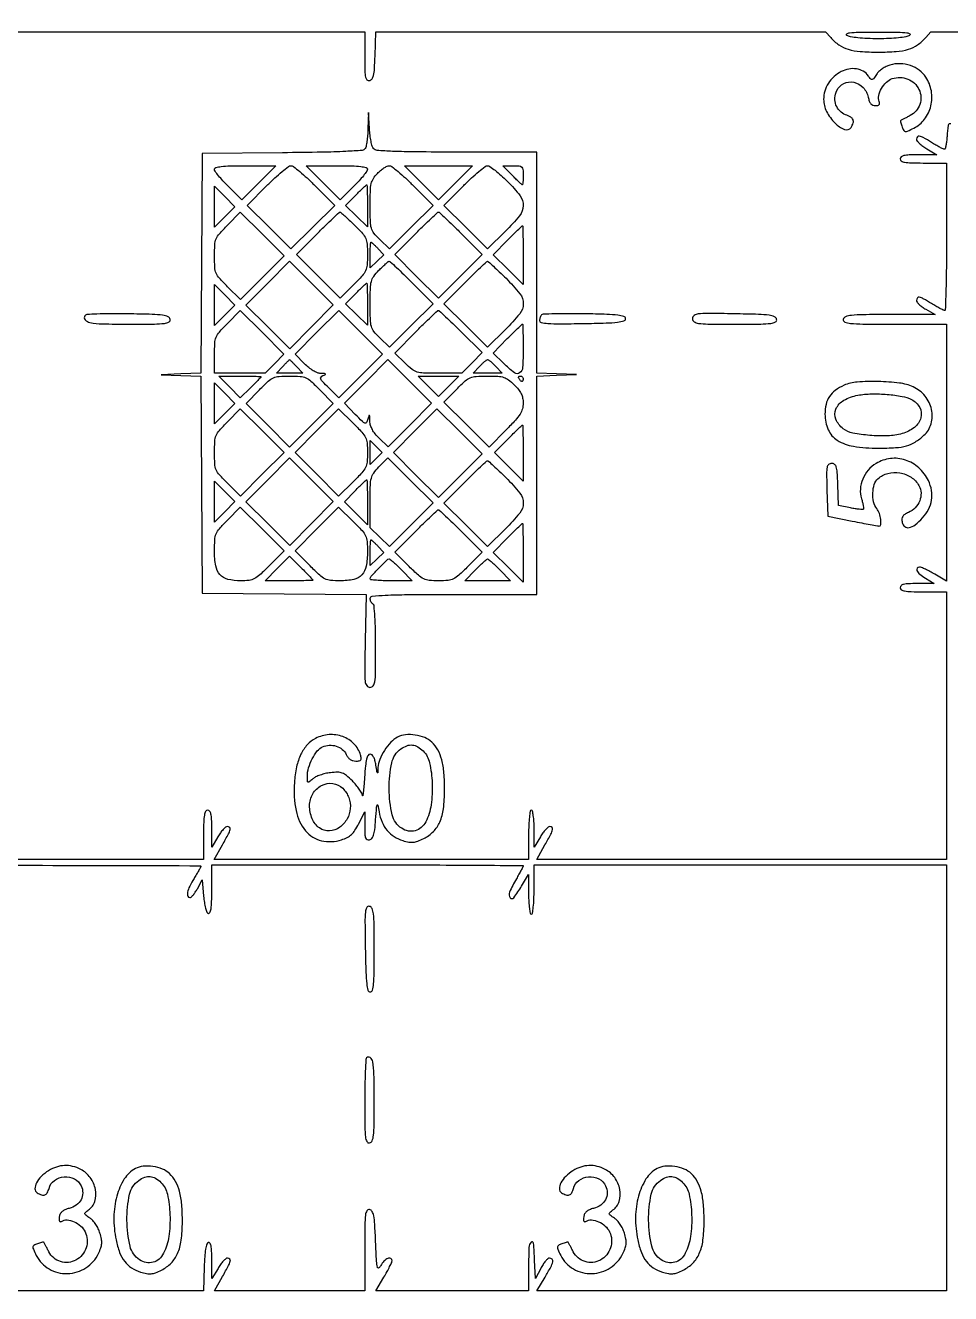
# Model space of a CAD drawing. Extents: x 0 to 836, y 5 to 589.
# Drawn here: x 383.73 to 412.38, y 469.11 to 508.4 of the extents above; entities that cross this region are included whole.
import ezdxf

# ---------------------------------------------------------------- set-up
doc = ezdxf.new("R2010")
doc.units = 0
doc.header["$MEASUREMENT"] = 0

msp = doc.modelspace()

# ---------------------------------------------------------------- linework, layer by layer
for points in [[(201.712326, 537.783562, -0.000001), (217.055896, 537.76491, -0.426088)], [(546.939, 229.3929, -0.000106), (546.943559, 250.949215, -0.000176), (546.957638, 269.095817, -0.000001), (546.976289, 285.583213, -0.415883)], [(836.0595, 588.6891), (420.497259, 588.710259, 0.000013), (261.145696, 588.714318, 0.000021), (126.989856, 588.708632), (4.934769, 588.698274, 0.19889), (4.878609, 588.675009, 0.198853), (4.855343, 588.618859), (4.83877, 516.273901, 0.000036), (4.826254, 436.744061, 0.000021), (4.8222, 342.282364), (4.8222, 95.946129), (4.469225, 95.920114, 0.031904), (4.160456, 95.877435, 0.315999), (4.075312, 95.787407, 0.415411), (4.137995, 95.703578, 0.035338), (4.43445, 95.6826), (4.8222, 95.6826), (4.8222, 50.2101), (4.8222, 4.7376), (420.462, 4.7376), (836.1018, 4.7376)], [(604.852986, 529.408162, -0.000002), (620.423836, 529.389509, -0.550615)], [(238.738155, 529.614638, -0.000002), (224.300981, 529.63329, -0.415836)], [(308.18842, 529.408162, -0.000002), (322.638019, 529.38951, -0.415836)], [(531.796111, 538.074638, -0.000002), (517.6951, 538.093291, -0.426056)], [(413.368417, 538.074638, -0.000002), (399.676779, 538.093291, -0.415815)], [(77.850638, 481.579418, -0.000002), (77.869294, 494.031443, -0.550517)], [(336.166934, 548.220763, -0.000002), (326.827688, 548.233536, -0.413812)], [(77.644162, 421.684687, -0.000002), (77.625507, 409.236574, -0.415775)], [(689.941022, 529.408162, -0.000003), (701.809045, 529.389505, -0.550493)], [(333.609652, 529.614638, -0.000003), (323.198363, 529.633296, -0.415688)], [(383.716206, 529.408162, -0.000003), (394.123716, 529.389504, -0.425916)], [(835.429914, 203.53197, -0.00002), (835.42504, 321.569549)], [(381.27946, 547.935135, -0.000004), (390.656104, 547.916048, -0.413615)], [(604.231838, 387.151416, -0.000003), (604.250494, 398.693431, -0.41574)], [(378.180308, 482.38604, -0.000386), (383.928812, 482.376281, -0.000006), (389.141921, 482.363343, -0.413483), (389.16, 482.345219, -0.123338), (389.15272, 482.316157, -0.004527), (389.097872, 482.21574, -0.008014), (389.029536, 482.097763, -0.005516), (388.9485, 481.9662, 0.025038), (388.814479, 481.728298, 0.062172), (388.748163, 481.540096, 0.131175), (388.753622, 481.422165, 0.326866), (388.819427, 481.374, 0.190299), (388.86029, 481.390136, 0.029092), (388.92177, 481.454767, 0.029066), (388.988525, 481.543655, 0.021498), (389.052077, 481.64895), (389.2023, 481.9239), (389.2446, 481.422886, 0.017263), (389.268785, 481.22018, 0.029087), (389.304716, 481.052782, 0.030909), (389.347238, 480.929197, 0.218326), (389.39265, 480.887086, 0.394038), (389.443468, 480.910572, 0.06108), (389.475297, 481.027782, 0.029434), (389.493612, 481.244521, 0.006363), (389.4984, 481.62075), (389.4984, 482.3892), (394.3206, 482.3892, -0.000654), (396.169676, 482.386781, -0.001091), (397.726279, 482.379311, -0.000048), (399.129051, 482.369383, -0.412114), (399.1428, 482.355535, -0.118776), (399.137168, 482.332161, -0.002401), (399.080971, 482.223605, -0.005535), (399.01298, 482.09722, -0.003675), (398.932319, 481.953685, 0.022155), (398.719956, 481.540772, 0.273227), (398.737381, 481.371722, 0.502959), (398.852088, 481.371421, 0.025371), (399.094905, 481.73355), (399.310399, 482.0931), (399.3112, 481.47975, 0.012065), (399.317364, 481.237445, 0.0222), (399.335867, 481.041088, 0.01921), (399.362111, 480.894165, 0.352506), (399.3966, 480.8664, 0.365646), (399.432197, 480.896449, 0.014491), (399.4577, 481.0779, 0.018502), (399.475556, 481.319879, 0.009164), (399.4812, 481.6278), (399.4812, 482.3892), (405.8685, 482.3892), (412.2558, 482.3892), (412.2558, 475.7904), (412.2558, 469.1916), (405.912995, 469.1916), (399.57019, 469.1916), (399.821795, 469.618323, 0.009298), (399.996734, 469.928043, 0.065443), (400.058388, 470.089457, 0.236264), (400.039405, 470.170584, 0.222811), (399.962169, 470.2068, 0.180386), (399.908843, 470.186914, 0.035725), (399.83552, 470.113608, 0.033672), (399.758053, 470.01102, 0.025766), (399.687219, 469.88955), (399.5235, 469.5723), (399.498485, 470.14335, 0.011581), (399.462977, 470.673014, 0.639683), (399.391308, 470.69857, 0.186785), (399.322697, 470.53889, 0.009128), (399.312, 469.953), (399.312, 469.1916), (396.945395, 469.1916), (394.57879, 469.1916), (394.830395, 469.618323, 0.007683), (394.926769, 469.787668, 0.01046), (395.008091, 469.943454, 0.007596), (395.070936, 470.075235, 0.107865), (395.082, 470.125923, 0.281127), (395.039988, 470.194739, 0.225718), (394.95161, 470.197443, 0.103473), (394.832689, 470.112612, 0.067864), (394.73603, 469.97415, -0.135024), (394.67282, 469.90525, -0.519209), (394.628365, 469.923928, -0.040805), (394.603224, 470.110897, -0.002153), (394.5744, 470.713471, 0.004337), (394.545889, 471.259517, 0.031814), (394.51344, 471.518921, 0.079134), (394.464179, 471.65557, 0.223123), (394.38405, 471.713724, 0.324701), (394.303323, 471.675802, 0.096681), (394.259136, 471.538305, 0.027144), (394.239696, 471.234516, 0.002407), (394.236, 470.466803), (394.236, 469.1916), (391.908777, 469.1916), (389.581553, 469.1916), (389.836077, 469.64259, 0.005105), (390.019354, 469.975229, 0.05887), (390.073991, 470.113714, 0.273209), (390.055884, 470.177833, 0.194915), (389.98485, 470.205972, 0.175744), (389.932537, 470.186533, 0.030637), (389.855349, 470.112438, 0.030019), (389.771689, 470.009943, 0.022931), (389.692495, 469.888722), (389.50589, 469.5723), (389.502145, 470.1504, 0.009126), (389.495309, 470.426762, 0.039013), (389.47542, 470.590375, 0.08811), (389.441955, 470.675462, 0.348167), (389.39265, 470.693473, 0.245891), (389.343369, 470.642521, 0.029679), (389.307047, 470.48539, 0.024548), (389.279386, 470.253541, 0.009086), (389.262456, 469.925023), (389.238013, 469.1916), (371.390706, 469.1916)], [(368.234612, 508.1922), (394.236, 508.1922), (394.236, 507.424597, 0.004569), (394.240097, 506.976214, 0.044872), (394.260449, 506.788432, 0.160209), (394.306501, 506.707129, 0.235891), (394.38405, 506.685299, 0.194705), (394.46159, 506.735384, 0.098226), (394.509503, 506.843583, 0.040748), (394.537993, 507.046344, 0.006273), (394.556544, 507.452902), (394.580987, 508.1922), (401.544082, 508.1922), (408.507176, 508.1922), (408.668138, 508.014339, 0.060194), (408.924, 507.792189, 0.074917), (409.207952, 507.656704, 0.055401), (409.582976, 507.586542, 0.018567), (410.1408, 507.56582, 0.018567), (410.698624, 507.586542, 0.055401), (411.073648, 507.656704, 0.074917), (411.3576, 507.792189, 0.060194), (411.613462, 508.014339), (411.774424, 508.1922), (462.859712, 508.1922)], [(412.384522, 505.344797, 0.479493), (412.309159, 505.300878, 0.021217), (412.272315, 504.95625, -0.013731), (412.258191, 504.802385, -0.022462), (412.236827, 504.673219, -0.01844), (412.212068, 504.574488, -0.346182), (412.187715, 504.55704, -0.104965), (412.15041, 504.566726, -0.006308), (412.046772, 504.62013, -0.00923), (411.924411, 504.688074, -0.006674), (411.7905, 504.768107, 0.009059), (411.536808, 504.91809, 0.07668), (411.413224, 504.964995, 0.284194), (411.35172, 504.942954, 0.169831), (411.3252, 504.867129, 0.174943), (411.34471, 504.813075, 0.032609), (411.418392, 504.735233, 0.031428), (411.520978, 504.651457, 0.024173), (411.64245, 504.572972), (411.9597, 504.389087), (411.38865, 504.387143, 0.008975), (411.095748, 504.380888, 0.045684), (410.934249, 504.359675, 0.104993), (410.848744, 504.320344, 0.2369), (410.8176, 504.2583, 0.266366), (410.854079, 504.194683, 0.088943), (410.9586, 504.156282, 0.037256), (411.157614, 504.136275, 0.00643), (411.5367, 504.1314), (412.2558, 504.1314), (412.2558, 501.8472, -0.002603), (412.251241, 500.971508, -0.004348), (412.237162, 500.234759, -0.000761), (412.218241, 499.58972, -0.417363), (412.19235, 499.56564, -0.10382), (412.152612, 499.575723, -0.007062), (412.048133, 499.62873, -0.009869), (411.924745, 499.696679, -0.007234), (411.7905, 499.776707, 0.009059), (411.536808, 499.92669, 0.07668), (411.413224, 499.973595, 0.284194), (411.35172, 499.951554, 0.169831), (411.3252, 499.875729, 0.167795), (411.343544, 499.822605, 0.036127), (411.409945, 499.749475, 0.033929), (411.503246, 499.671915, 0.026759), (411.613693, 499.600779), (411.902186, 499.4361), (410.494191, 499.4361, 0.002396), (409.66054, 499.432105, 0.023278), (409.307972, 499.412293, 0.063004), (409.127243, 499.370259, 0.261821), (409.057395, 499.28805, 0.361174), (409.102736, 499.205261, 0.070971), (409.280562, 499.162713, 0.021469), (409.661393, 499.143573, 0.001821), (410.642197, 499.14), (412.2558, 499.14), (412.2558, 495.160234), (412.2558, 491.180468), (411.888817, 491.395534, 0.010753), (411.741098, 491.477888, 0.013531), (411.600755, 491.547424, 0.011674), (411.481254, 491.599308, 0.096868), (411.423517, 491.6106, 0.218616), (411.347331, 491.575617, 0.30655), (411.33901, 491.50356, 0.101596), (411.429432, 491.3923, 0.034596), (411.60015, 491.271273), (411.8751, 491.103632), (411.34635, 491.103316, 0.009996), (411.077401, 491.097778, 0.048921), (410.926928, 491.076827, 0.110787), (410.847039, 491.037566, 0.227124), (410.8176, 490.9761, 0.266366), (410.854079, 490.912483, 0.088943), (410.9586, 490.874082, 0.037256), (411.157614, 490.854075, 0.00643), (411.5367, 490.8492), (412.2558, 490.8492), (412.2558, 486.7038), (412.2558, 482.5584), (405.910077, 482.5584), (399.564353, 482.5584), (399.818877, 483.00939, 0.005105), (400.002154, 483.342029, 0.05887), (400.056791, 483.480514, 0.273209), (400.038684, 483.544633, 0.194915), (399.96765, 483.572772, 0.175744), (399.915337, 483.553333, 0.030637), (399.838149, 483.479238, 0.030019), (399.754489, 483.376743, 0.022931), (399.675295, 483.255522), (399.48869, 482.9391), (399.484945, 483.51015, 0.013372), (399.477527, 483.732839, 0.023366), (399.457859, 483.916351, 0.020491), (399.430684, 484.054325, 0.346819), (399.3966, 484.0812, 0.365646), (399.361003, 484.051151, 0.014491), (399.3355, 483.8697, 0.018502), (399.317644, 483.627721, 0.009164), (399.312, 483.3198), (399.312, 482.5584), (394.441291, 482.5584), (389.570582, 482.5584), (389.830591, 483.012848, 0.004639), (390.019914, 483.350991, 0.060119), (390.073519, 483.484798, 0.289671), (390.054246, 483.546454, 0.17782), (389.980329, 483.5736, 0.174943), (389.926275, 483.55409, 0.032609), (389.848433, 483.480408, 0.031428), (389.764657, 483.377822, 0.024173), (389.686172, 483.25635), (389.502287, 482.9391), (389.500343, 483.51015, 0.008975), (389.494088, 483.803052, 0.045684), (389.472875, 483.964551, 0.104993), (389.433544, 484.050056, 0.2369), (389.3715, 484.0812, 0.273642), (389.307477, 484.043325, 0.084509), (389.269275, 483.93315, 0.035355), (389.2494, 483.723386, 0.005946), (389.2446, 483.3198), (389.2446, 482.5584), (371.394, 482.5584)]]:
    msp.add_lwpolyline(points, format="xyb")
for points in [[(411.1137, 508.083877, -0.094341), (410.999486, 508.040957, -0.016423), (410.770357, 508.009018, -0.016145), (410.479844, 507.987665, -0.01027), (410.1408, 507.9807, -0.01027), (409.801756, 507.987665, -0.016145), (409.511243, 508.009018, -0.016423), (409.282114, 508.040957, -0.094341), (409.1679, 508.083877, -0.524945), (409.165174, 508.13216, -0.139578), (409.25196, 508.167127, -0.023514), (409.531065, 508.183512, -0.002905), (410.1408, 508.187055, -0.002905), (410.750535, 508.183512, -0.023514), (411.02964, 508.167127, -0.139578), (411.116426, 508.13216, -0.524945)], [(410.50079, 507.166189, 0.048999), (410.385522, 507.120669, 0.03454), (410.266163, 507.04862, 0.035001), (410.160578, 506.96287, 0.05974), (410.08754, 506.876047, -0.011552), (409.996582, 506.743986, -0.189773), (409.952261, 506.715611, -0.271529), (409.90926, 506.730624, -0.023408), (409.835274, 506.826385, 0.211093), (409.469013, 507.047781, 0.153403), (408.994169, 506.96294, 0.129568), (408.59554, 506.599731, 0.144874), (408.449116, 506.102551, 0.118743), (408.539488, 505.729569, 0.075627), (408.802031, 505.365721, 0.104789), (409.096889, 505.17002, 0.360451), (409.299563, 505.23601, 0.058537), (409.364889, 505.372226, 0.187349), (409.360914, 505.471102, 0.160649), (409.289391, 505.55116, 0.040558), (409.129418, 505.626863, -0.107945), (408.94758, 505.744956, -0.108648), (408.83206, 505.927864, -0.103734), (408.800782, 506.149604, -0.090479), (408.858186, 506.377205, -0.175419), (409.07252, 506.596117, -0.166765), (409.38248, 506.632917, -0.150308), (409.67369, 506.46976, -0.142024), (409.830864, 506.16753, 0.036534), (409.864234, 506.047158, 0.090483), (409.909854, 505.968204, 0.120338), (409.971268, 505.923722, 0.097136), (410.05143, 505.908, 0.049538), (410.124826, 505.91529, 0.157244), (410.167354, 505.939074, 0.197701), (410.182369, 505.979138, 0.083848), (410.170811, 506.036419, -0.147101), (410.157072, 506.220988, -0.075242), (410.241391, 506.439674, -0.072203), (410.392437, 506.633347, -0.107624), (410.574955, 506.745212, -0.182238), (411.054962, 506.733165, -0.185988), (411.402515, 506.407182, -0.197143), (411.430247, 505.948198, -0.195315), (411.127805, 505.59967, 0.002093), (411.02349, 505.546092, 0.003032), (410.93185, 505.49783, 0.001553), (410.854559, 505.456215, 0.050235), (410.836933, 505.444223, 0.2614), (410.830938, 505.428378, 0.016535), (410.840321, 505.377613, 0.020895), (410.856803, 505.315057, 0.013728), (410.88072, 505.244509, 0.039093), (410.929535, 505.138759, 0.24682), (410.977685, 505.107472, 0.130591), (411.050755, 505.119823, 0.008927), (411.242088, 505.211077, 0.116211), (411.576277, 505.489299, 0.103036), (411.769317, 505.899554, 0.100295), (411.785305, 506.362376, 0.104035), (411.618789, 506.788259, 0.088767), (411.413198, 507.005825, 0.077816), (411.135668, 507.150768, 0.07552), (410.819191, 507.206798, 0.075811)], [(394.335301, 505.1889, -0.011352), (394.323824, 504.98689, -0.014088), (394.303601, 504.799727, -0.012414), (394.278522, 504.644943, -0.095394), (394.251668, 504.576855, -0.237241), (394.15912, 504.521499, -0.005901), (393.653097, 504.490403, -0.008153), (392.913744, 504.465799, -0.001987), (391.693814, 504.449955), (389.2023, 504.4275), (389.180193, 501.026037), (389.158087, 497.624574), (388.545693, 497.595397), (387.9333, 497.56622), (388.545679, 497.54941), (389.158059, 497.5326), (389.180179, 494.16975), (389.2023, 490.8069), (391.7403, 490.784624), (394.2783, 490.762348), (394.250019, 489.325274, 0.001731), (394.234836, 488.388945, 0.028861), (394.248809, 488.078328, 0.123839), (394.298862, 487.940816, 0.248772), (394.398069, 487.8882, 0.229931), (394.497213, 487.936337, 0.132817), (394.5503, 488.060961, 0.032528), (394.570935, 488.34093, 0.002135), (394.5744, 489.152207, 0.005486), (394.568743, 489.667778, 0.01056), (394.55096, 490.080478, 0.005694), (394.526034, 490.409677, 0.236851), (394.4898, 490.4685, -0.08825), (394.457412, 490.497462, -0.053305), (394.430051, 490.541237, -0.051278), (394.411475, 490.592183, -0.061875), (394.4052, 490.642693, -0.38554), (394.468688, 490.712791, -0.012918), (394.874013, 490.742451, -0.010382), (395.557892, 490.760542, -0.001421), (396.9855, 490.7646), (399.5658, 490.7646), (399.5658, 494.144894), (399.5658, 497.525187), (400.17915, 497.554384), (400.7925, 497.58358), (400.17915, 497.60039), (399.5658, 497.6172), (399.5658, 501.0435), (399.5658, 504.4698), (397.080459, 504.4698, -0.00189), (395.826462, 504.474539, -0.008653), (395.098548, 504.492642, -0.007782), (394.617583, 504.520442, -0.203953), (394.504924, 504.578476, -0.10766), (394.468028, 504.649655, -0.017139), (394.432099, 504.803477, -0.018307), (394.402168, 504.990636, -0.015122), (394.383662, 505.191826), (394.352593, 505.6965)], [(390.95808, 503.520072), (390.431352, 502.993344), (390.007176, 503.411142, -0.012103), (389.8447, 503.579113, -0.016651), (389.707602, 503.73821, -0.013329), (389.603278, 503.875068, -0.157445), (389.583, 503.93787, -0.339352), (389.624482, 503.991951, -0.037044), (389.788778, 504.023227, -0.023266), (390.064363, 504.041867, -0.005253), (390.533904, 504.0468), (391.484808, 504.0468)], [(392.694165, 503.431463), (393.305395, 502.816126), (392.628598, 502.143298), (391.9518, 501.470469), (391.275002, 502.143298), (390.598205, 502.816126), (391.209435, 503.431463, -0.009979), (391.453134, 503.667198, -0.014181), (391.679637, 503.866045, -0.010142), (391.873806, 504.020453, -0.164341), (391.9518, 504.0468, -0.164341), (392.029794, 504.020453, -0.010142), (392.223963, 503.866045, -0.014181), (392.450466, 503.667198, -0.009979)], [(394.3206, 503.93787, -0.157445), (394.300322, 503.875068, -0.013329), (394.195998, 503.73821, -0.016651), (394.0589, 503.579113, -0.012103), (393.896424, 503.411142), (393.472248, 502.993344), (392.94552, 503.520072), (392.418792, 504.0468), (393.369696, 504.0468, -0.005253), (393.839237, 504.041867, -0.023266), (394.114822, 504.023227, -0.037044), (394.279118, 503.991951, -0.339352)], [(395.739765, 503.431463), (396.350995, 502.816126), (395.675506, 502.144599), (395.000017, 501.473072), (394.702609, 501.761332, -0.028663), (394.521325, 501.958398, -0.10293), (394.44262, 502.109113, -0.062811), (394.411459, 502.314375, -0.006302), (394.4052, 502.810916, -0.006781), (394.411473, 503.273469, -0.049217), (394.439257, 503.493732, -0.088143), (394.504176, 503.647425, -0.047157), (394.632528, 503.809521, -0.026905), (394.729425, 503.900337, -0.029656), (394.83254, 503.977099, -0.030971), (394.92747, 504.03129, -0.114696), (394.994195, 504.0468, -0.163425), (395.073808, 504.020065, -0.010505), (395.268621, 503.866045, -0.014469), (395.495835, 503.667193, -0.010221)], [(398.653897, 503.562998, -0.032793), (399.050627, 503.115271, -0.176572), (399.148287, 502.810373, -0.16232), (399.030662, 502.499195, -0.026665), (398.592669, 502.016171), (398.042537, 501.470929), (397.365971, 502.143528), (396.689405, 502.816126), (397.300635, 503.431463, -0.009635), (397.544005, 503.667204, -0.013767), (397.769495, 503.866045, -0.009625), (397.96276, 504.021023, -0.165652), (398.038429, 504.0468, -0.154557), (398.111604, 504.023627, -0.013205), (398.271431, 503.904683, -0.016479), (398.457405, 503.748311, -0.012014)], [(399.1428, 503.7507, -0.008142), (399.140951, 503.637168, -0.013507), (399.135249, 503.541579, -0.007113), (399.127377, 503.463762, -0.380905), (399.117096, 503.4546, -0.189406), (399.100344, 503.461182, -0.002347), (399.014638, 503.541579, -0.006534), (398.916259, 503.637206, -0.004184), (398.8044, 503.7507), (398.517409, 504.0468), (398.830104, 504.0468, -0.019141), (399.023117, 504.039408, -0.172066), (399.099315, 504.005622, -0.182984), (399.134733, 503.93243, -0.022185)], [(394.3206, 502.802931), (394.3206, 502.151261), (393.981993, 502.481902), (393.643386, 502.812543), (393.956863, 503.133571, -0.003747), (394.078836, 503.256625, -0.00589), (394.185637, 503.360298, -0.001922), (394.278949, 503.448087, -0.190005), (394.295469, 503.4546, -0.40128), (394.305683, 503.444829, -0.001454), (394.313218, 503.263172, -0.006022), (394.318794, 503.05281, -0.003614)], [(391.064626, 500.579332), (390.391581, 499.902317), (389.98729, 500.300528, -0.013387), (389.734973, 500.562724, -0.084315), (389.635, 500.718285, -0.086492), (389.593198, 500.896487, -0.014465), (389.583, 501.248914, -0.014722), (389.593332, 501.599745, -0.084513), (389.635133, 501.780299, -0.082122), (389.734733, 501.939159, -0.013485), (389.98293, 502.205123), (390.38286, 502.611159), (391.060265, 501.933753), (391.73767, 501.256348)], [(393.915844, 502.20993, -0.013322), (394.164938, 501.951152, -0.080737), (394.266388, 501.795819, -0.08752), (394.309526, 501.621689, -0.017064), (394.3206, 501.2973, -0.017454), (394.309205, 500.970974, -0.089517), (394.264849, 500.79607, -0.079525), (394.160154, 500.63822, -0.012155), (393.896996, 500.366105), (393.473392, 499.948871), (392.797139, 500.621157), (392.120887, 501.293443), (392.774609, 501.951021, -0.00296), (393.02819, 502.203096, -0.004708), (393.248455, 502.415436, -0.001248), (393.442054, 502.597671, -0.190421), (393.469709, 502.6086, -0.181241), (393.49658, 502.598529, -0.003024), (393.61783, 502.491491, -0.007363), (393.757722, 502.362727, -0.004775)], [(397.220191, 501.951021), (397.873913, 501.293443), (397.197057, 500.620556), (396.5202, 499.947669), (395.843343, 500.620556), (395.166487, 501.293443), (395.820209, 501.951021, -0.00331), (396.074135, 502.203087, -0.005234), (396.295491, 502.415436, -0.001538), (396.489465, 502.596537, -0.189215), (396.5202, 502.6086, -0.189215), (396.550935, 502.596537, -0.001538), (396.744909, 502.415436, -0.005234), (396.966265, 502.203087, -0.00331)], [(399.1428, 501.27904), (399.1428, 500.37248), (398.677385, 500.832113), (398.21197, 501.291747), (398.653345, 501.738673, -0.002548), (398.824281, 501.910004, -0.00408), (398.972128, 502.054315, -0.000937), (399.102595, 502.179131, -0.192679), (399.11876, 502.1856, -0.405665), (399.128574, 502.176069, -0.000691), (399.135738, 501.919298, -0.004143), (399.141072, 501.626659, -0.002485)], [(394.644727, 501.481693), (394.829149, 501.285385), (394.617174, 501.086246), (394.4052, 500.887106), (394.4052, 501.282553, -0.006533), (394.407181, 501.434181, -0.010859), (394.413294, 501.561837, -0.004655), (394.421673, 501.667856, -0.388615), (394.432753, 501.678, -0.183087), (394.44983, 501.67153, -0.005679), (394.506386, 501.620335, -0.010435), (394.572059, 501.556919, -0.006957)], [(395.697391, 500.428221), (396.351113, 499.770643), (395.675565, 499.099057), (395.000017, 498.427472), (394.702609, 498.715732, -0.028674), (394.521309, 498.912824, -0.102958), (394.442607, 499.063568, -0.062784), (394.411454, 499.268911, -0.006291), (394.4052, 499.765918, -0.006565), (394.411556, 500.249954, -0.057035), (394.4416, 500.462832, -0.095675), (394.515478, 500.617776, -0.033535), (394.675596, 500.806822, -0.008411), (394.782744, 500.913714, -0.012293), (394.880909, 501.00385, -0.007783), (394.965143, 501.07518, -0.173478), (394.99483, 501.0858, -0.188574), (395.027169, 501.073154, -0.0017), (395.221354, 500.892636, -0.005507), (395.443283, 500.680283, -0.003493)], [(398.611774, 500.559494, -0.028755), (399.041223, 500.081899, -0.173433), (399.148045, 499.771479, -0.169041), (399.035136, 499.459201, -0.027008), (398.592669, 498.970571), (398.042537, 498.425329), (397.365912, 499.097986), (396.689287, 499.770643), (397.343009, 500.428221, -0.003005), (397.596634, 500.680295, -0.004776), (397.81704, 500.892636, -0.001284), (398.010685, 501.074724, -0.190267), (398.038739, 501.0858, -0.18593), (398.066518, 501.0751, -0.001899), (398.224397, 500.931198, -0.005806), (398.405194, 500.761231, -0.003698)], [(394.3206, 499.757331), (394.3206, 499.105661), (393.981993, 499.436302), (393.643386, 499.766943), (393.956863, 500.087971, -0.003747), (394.078836, 500.211025, -0.00589), (394.185637, 500.314698, -0.001922), (394.278949, 500.402487, -0.190005), (394.295469, 500.409, -0.40128), (394.305683, 500.399229, -0.001454), (394.313218, 500.217572, -0.006022), (394.318794, 500.00721, -0.003614)], [(385.565841, 499.395969, 0.335536), (385.5776, 499.271086, 0.162372), (385.726073, 499.188521, 0.041067), (386.10872, 499.14878, 0.00535), (386.929296, 499.14, 0.002325), (387.720526, 499.143679, 0.026378), (388.032785, 499.163078, 0.093365), (388.17458, 499.207092, 0.329527), (388.213386, 499.28805, 0.252044), (388.146621, 499.370031, 0.065989), (387.977142, 499.415434, 0.02513), (387.649365, 499.441618, 0.002822), (386.902217, 499.459419, 0.00498), (386.354868, 499.463917, 0.011426), (385.942777, 499.453781, 0.007288), (385.628764, 499.434281, 0.239589)], [(391.446126, 497.915287), (391.157209, 497.6172), (390.370104, 497.6172), (389.583, 497.6172), (389.583, 498.185344, -0.013622), (389.592942, 498.550193, -0.083963), (389.634153, 498.732754, -0.083748), (389.733138, 498.891815, -0.013516), (389.98293, 499.159523), (390.38286, 499.565559), (391.058952, 498.889467), (391.735044, 498.213375)], [(394.110549, 497.534058), (393.437828, 496.857368), (393.115649, 497.171967, -0.008468), (392.935944, 497.353491, -0.083298), (392.875634, 497.442175, -0.279176), (392.882192, 497.499711, -0.134916), (392.943685, 497.545937, 0.016884), (393.017006, 497.577819, 0.519422), (393.019849, 497.594507, 0.183816), (392.992714, 497.606554, 0.006688), (392.877846, 497.611254, -0.087812), (392.770189, 497.633379, -0.040941), (392.64207, 497.696807, -0.036255), (392.506063, 497.79268, -0.028639), (392.373532, 497.914609), (392.085272, 498.212017), (392.757471, 498.888183), (393.42967, 499.564348), (394.10647, 498.887548), (394.78327, 498.210748)], [(397.215494, 498.910114), (397.872232, 498.257228), (397.559747, 497.937214), (397.247261, 497.6172), (396.527748, 497.6172, -0.007407), (396.060969, 497.624115, -0.065969), (395.858649, 497.657051, -0.096551), (395.703153, 497.739119, -0.023846), (395.486353, 497.931508), (395.164472, 498.245816), (395.819201, 498.904408, -0.00303), (396.073242, 499.156869, -0.004813), (396.294063, 499.369539, -0.001303), (396.488031, 499.551827, -0.190184), (396.516344, 499.563, -0.188689), (396.544715, 499.551898, -0.001302), (396.739215, 499.371215, -0.004796), (396.960685, 499.160387, -0.00302)], [(399.708916, 499.424116, 0.076915), (399.68647, 499.393451, 0.038267), (399.667589, 499.349023, 0.03683), (399.654713, 499.298956, 0.044554), (399.6504, 499.250652, 0.359227), (399.699873, 499.190677, 0.030669), (399.912428, 499.16289, 0.018402), (400.281, 499.151138, 0.00314), (400.98285, 499.159002, 0.003018), (401.710692, 499.176123, 0.020677), (402.068192, 499.201513, 0.04193), (402.263402, 499.240284, 0.334423), (402.3153, 499.3092, 0.330168), (402.264489, 499.37776, 0.044496), (402.07795, 499.416792, 0.021579), (401.735254, 499.442261, 0.003193), (401.041366, 499.459366, 0.00437), (400.548852, 499.464056, 0.006808), (400.124461, 499.458609, 0.002536), (399.761824, 499.447174, 0.189419)], [(404.388, 499.311403, 0.246211), (404.438442, 499.215176, 0.119511), (404.571721, 499.163902, 0.030265), (404.867572, 499.143497, 0.002087), (405.705503, 499.14, 0.002314), (406.499875, 499.143677, 0.026279), (406.813273, 499.16307, 0.092921), (406.955655, 499.207061, 0.330137), (406.994586, 499.28805, 0.252541), (406.927658, 499.370074, 0.065668), (406.757429, 499.415453, 0.025016), (406.428194, 499.441633, 0.002804), (405.677083, 499.459453, 0.002061), (404.851917, 499.471, 0.031064), (404.565332, 499.456015, 0.126764), (404.4372, 499.406828, 0.24262)], [(399.1428, 498.3786, -0.014137), (399.126327, 497.796099, -0.224064), (399.03427, 497.626541, -0.337642), (398.875039, 497.629517, -0.025896), (398.532353, 497.931118), (398.210872, 498.245035), (398.652796, 498.692518, -0.002545), (398.823942, 498.864061, -0.004075), (398.971967, 499.008552, -0.000935), (399.102594, 499.13353, -0.19269), (399.11876, 499.14, -0.403862), (399.128556, 499.130546, -0.000977), (399.135738, 498.916339, -0.004932), (399.141072, 498.670557, -0.002959)], [(392.121, 497.8287), (392.319694, 497.6172), (391.9095, 497.6172), (391.499306, 497.6172), (391.698, 497.8287, -0.003009), (391.775091, 497.909777, -0.004794), (391.842089, 497.978072, -0.001259), (391.90103, 498.036717, -0.197604), (391.9095, 498.0402, -0.197604), (391.91797, 498.036717, -0.001259), (391.976911, 497.978072, -0.004794), (392.043909, 497.909777, -0.003009)], [(395.633572, 496.011482), (394.961074, 495.335017), (394.683137, 495.604404, -0.030252), (394.560047, 495.739066, -0.045752), (394.471936, 495.871059, -0.052363), (394.417859, 496.001671, -0.063907), (394.396767, 496.132146, 0.002644), (394.390781, 496.28995, 0.186918), (394.380424, 496.3136, 0.566245), (394.367055, 496.3103, 0.005671), (394.333317, 496.195984, -0.059578), (394.29019, 496.092439, -0.371229), (394.240279, 496.074435, -0.103627), (394.162638, 496.124334, -0.00492), (393.942892, 496.345047), (393.607483, 496.688626), (394.279977, 497.365087), (394.95247, 498.041548), (395.62927, 497.364748), (396.30607, 496.687948)], [(398.2968, 497.8287), (398.495494, 497.6172), (398.043, 497.6172), (397.590506, 497.6172), (397.7892, 497.8287, -0.01285), (397.869323, 497.909711, -0.01762), (397.945715, 497.978072, -0.014444), (398.011646, 498.029862, -0.160602), (398.043, 498.0402, -0.160602), (398.074354, 498.029862, -0.014444), (398.140285, 497.978072, -0.01762), (398.216677, 497.909711, -0.01285)], [(391.0212, 497.507469, -0.190005), (391.014687, 497.490949, -0.001922), (390.926898, 497.397637, -0.00589), (390.823225, 497.290836, -0.003747), (390.700171, 497.168863), (390.379143, 496.855386), (390.048502, 497.193993), (389.717861, 497.5326), (390.369531, 497.5326, -0.003614), (390.61941, 497.530794, -0.006022), (390.829772, 497.525218, -0.001454), (391.011429, 497.517683, -0.40128)], [(392.84136, 497.108321), (393.25926, 496.684041), (392.583065, 496.007847), (391.90687, 495.331652), (391.23397, 496.008522), (390.561071, 496.685392), (390.978305, 497.108996, -0.012155), (391.25042, 497.372154, -0.079525), (391.40827, 497.476849, -0.089517), (391.583174, 497.521205, -0.017454), (391.9095, 497.5326, -0.017469), (392.235892, 497.521193, -0.089586), (392.410825, 497.476793, -0.079481), (392.568765, 497.371983, -0.012116)], [(398.863822, 497.262204, -0.027932), (398.998845, 497.115856, -0.058393), (399.082709, 496.985781, -0.06651), (399.12772, 496.851392, -0.047626), (399.1428, 496.69343, -0.067859), (399.118291, 496.513673, -0.073765), (399.046655, 496.352518, -0.044199), (398.900904, 496.162331, -0.009677), (398.616158, 495.863687), (398.089516, 495.332322), (397.389974, 496.028229), (396.690433, 496.724137), (397.088586, 497.128368, -0.013389), (397.350631, 497.380539, -0.084213), (397.506173, 497.480541, -0.08652), (397.684248, 497.522378, -0.014536), (398.035792, 497.5326, -0.013286), (398.362233, 497.523924, -0.065718), (398.542583, 497.490288, -0.084073), (398.686552, 497.414715, -0.029669)], [(399.1428, 497.448, -0.042167), (399.140064, 497.415611, -0.061769), (399.131841, 497.388251, -0.081139), (399.119759, 497.369699, -0.210953), (399.105493, 497.3634, -0.151918), (399.087665, 497.368945, -0.038439), (399.063786, 497.388251, -0.035638), (399.038657, 497.415617, -0.029505), (399.0159, 497.448, -0.082592), (399.002659, 497.480326, -0.161196), (399.005291, 497.507749, -0.182303), (399.023179, 497.525977, -0.108972), (399.053207, 497.5326, -0.093332), (399.087407, 497.52616, -0.09642), (399.116482, 497.507749, -0.099167), (399.135942, 497.48028, -0.105053)], [(409.0833, 497.244747, 0.053672), (408.810815, 497.087671, 0.089458), (408.628464, 496.896653, 0.090403), (408.525522, 496.655481, 0.055837), (408.4911, 496.3482, 0.10406), (408.591834, 495.869423, 0.148393), (408.872981, 495.541918, 0.105117), (409.372465, 495.35544, 0.03681), (410.1408, 495.298275, 0.014948), (410.680393, 495.314044, 0.05366), (411.019803, 495.371023, 0.072223), (411.284355, 495.488448, 0.044209), (411.556555, 495.695502, 0.140323), (411.778923, 496.05551, 0.124029), (411.791162, 496.497381, 0.116908), (411.589711, 496.91244, 0.115538), (411.222634, 497.195053, 0.076424), (410.797518, 497.314315, 0.024439), (410.140938, 497.361732, 0.024038), (409.487457, 497.345494, 0.085905)], [(411.175924, 496.802087, -0.152341), (411.424414, 496.558315, -0.193791), (411.459303, 496.241797, -0.158165), (411.258944, 495.940461, -0.101891), (410.881276, 495.749946, -0.056119), (410.433666, 495.681381, -0.030501), (409.87672, 495.693136, -0.02923), (409.35562, 495.766853, -0.110494), (409.056563, 495.900069, -0.135251), (408.828703, 496.191996, -0.203488), (408.831125, 496.510452, -0.162529), (409.075482, 496.782768, -0.086537), (409.5063, 496.937385, -0.038102), (409.930901, 496.978171, -0.025119), (410.421437, 496.96314, -0.02485), (410.87747, 496.903265, -0.073437)], [(391.064626, 494.488132), (390.391581, 493.811117), (389.98729, 494.209328, -0.013387), (389.734973, 494.471524, -0.084315), (389.635, 494.627085, -0.086492), (389.593198, 494.805287, -0.014465), (389.583, 495.157714, -0.014722), (389.593332, 495.508545, -0.084513), (389.635133, 495.689099, -0.082122), (389.734733, 495.847959, -0.013485), (389.98293, 496.113923), (390.38286, 496.519959), (391.060265, 495.842553), (391.73767, 495.165148)], [(394.3206, 495.1638, -0.022228), (394.307459, 494.86835, -0.091845), (394.259609, 494.69684, -0.073212), (394.148604, 494.535075, -0.011018), (393.874131, 494.251797), (393.427661, 493.810873), (392.755165, 494.487337), (392.082669, 495.1638), (392.755165, 495.840263), (393.427661, 496.516727), (393.874131, 496.075803, -0.011018), (394.148604, 495.792525, -0.073212), (394.259609, 495.63076, -0.091845), (394.307459, 495.45925, -0.022228)], [(399.1428, 495.143657), (399.1428, 494.277514), (398.700752, 494.719562), (398.258704, 495.16161), (398.676422, 495.585705, -0.002724), (398.838307, 495.748281, -0.004351), (398.978582, 495.885222, -0.001063), (399.102167, 496.003285, -0.192429), (399.11847, 496.0098, -0.40511), (399.128397, 496.000178, -0.000775), (399.135653, 495.755371, -0.004388), (399.141051, 495.475778, -0.002632)], [(395.676802, 492.925784), (395.001375, 492.250356), (394.703287, 492.539274), (394.4052, 492.828191), (394.4052, 493.632418, -0.005862), (394.411256, 494.148997, -0.055572), (394.440871, 494.367888, -0.097326), (394.51486, 494.525234, -0.03406), (394.676964, 494.717034), (394.948728, 494.997423), (395.650479, 494.299318), (396.35223, 493.601212)], [(398.611774, 494.383694, -0.028755), (399.041223, 493.906099, -0.173433), (399.148045, 493.595679, -0.169041), (399.035136, 493.283401, -0.027008), (398.592669, 492.794771), (398.042537, 492.249529), (397.365912, 492.922186), (396.689287, 493.594843), (397.343009, 494.252421, -0.003005), (397.596634, 494.504495, -0.004776), (397.81704, 494.716836, -0.001284), (398.010685, 494.898924, -0.190267), (398.038739, 494.91, -0.18593), (398.066518, 494.8993, -0.001899), (398.224397, 494.755398, -0.005806), (398.405194, 494.585431, -0.003698)], [(410.072259, 494.823231, 0.079523), (409.827623, 494.614562, 0.078668), (409.659254, 494.339234, 0.080923), (409.587347, 494.032594, 0.091914), (409.621788, 493.733033, -0.012082), (409.654156, 493.617706, -0.018033), (409.676334, 493.515358, -0.01327), (409.689071, 493.431531, -0.231417), (409.680367, 493.406167, -0.216002), (409.653878, 493.396199, -0.008856), (409.549957, 493.40487, -0.014053), (409.424278, 493.421182, -0.009359), (409.281265, 493.446599), (408.9141, 493.518967), (408.889391, 494.172184, 0.006102), (408.870189, 494.555828, 0.056473), (408.841285, 494.719261, 0.165684), (408.786974, 494.795942, 0.157831), (408.695978, 494.8254, 0.181067), (408.604671, 494.791214, 0.171565), (408.555726, 494.704623, 0.047291), (408.540354, 494.513207, 0.003796), (408.551486, 494.0065), (408.5757, 493.187601), (409.3371, 493.038733, 0.000857), (409.633462, 492.981317, 0.001269), (409.893477, 492.932088, 0.000558), (410.115762, 492.890844, 0.025411), (410.16195, 492.884733, 0.400194), (410.218175, 492.930258, 0.06277), (410.218716, 493.086967, 0.052559), (410.175126, 493.275731, 0.079063), (410.095809, 493.42452, -0.10785), (409.998879, 493.63438, -0.063851), (409.973905, 493.910206, -0.065197), (410.018674, 494.17507, -0.13521), (410.130307, 494.350604, -0.121658), (410.440921, 494.517656, -0.104678), (410.812228, 494.533526, -0.104318), (411.15915, 494.397462, -0.119991), (411.401165, 494.137836, -0.119167), (411.465335, 493.909751, -0.10244), (411.42379, 493.663497, -0.099002), (411.285626, 493.447306, -0.103384), (411.076831, 493.30485, 0.036707), (410.959981, 493.246069, 0.117073), (410.897859, 493.185524, 0.134297), (410.874251, 493.108707, 0.05507), (410.882915, 492.999068, 0.175546), (410.9604, 492.868752, 0.22937), (411.093387, 492.836789, 0.113901), (411.282556, 492.926284, 0.037311), (411.511015, 493.136276, 0.067438), (411.698956, 493.400518, 0.081923), (411.794451, 493.688605, 0.082781), (411.791867, 493.98967, 0.070621), (411.693475, 494.291855, 0.094776), (411.394682, 494.689191, 0.105465), (410.98051, 494.930131, 0.109113), (410.515659, 494.976473, 0.107792)], [(394.3206, 493.621094), (394.3206, 492.924388), (393.963679, 493.28131), (393.606757, 493.638231), (393.938548, 493.978015, -0.00354), (394.067543, 494.108261, -0.005583), (394.180257, 494.217988, -0.001731), (394.278891, 494.311237, -0.190734), (394.295469, 494.3178, -0.402212), (394.305693, 494.307989, -0.001273), (394.313218, 494.113143, -0.005633), (394.318794, 493.888243, -0.00338)], [(391.276117, 491.654032, -0.010367), (390.987495, 491.373651, -0.065921), (390.821322, 491.255386, -0.092075), (390.6543, 491.203124, -0.029914), (390.395043, 491.1876, -0.058134), (389.995615, 491.234198, -0.155246), (389.752573, 491.379987, -0.138668), (389.622229, 491.651985, -0.042851), (389.583, 492.108891, -0.014516), (389.59326, 492.462229, -0.08442), (389.634953, 492.643145, -0.082418), (389.734439, 492.802038, -0.01349), (389.98293, 493.068323), (390.38286, 493.474359), (391.059807, 492.797411), (391.736755, 492.120463)], [(394.3206, 492.084243, -0.045716), (394.279791, 491.638844, -0.143863), (394.145653, 491.373793, -0.152175), (393.894888, 491.232042, -0.053165), (393.478113, 491.1876, -0.022382), (393.178479, 491.20102, -0.093478), (393.005479, 491.250005, -0.07231), (392.840934, 491.364205, -0.010143), (392.543549, 491.653357), (392.083578, 492.119114), (392.755619, 492.79512), (393.427661, 493.471127), (393.874131, 493.030203, -0.01094), (394.153219, 492.742252, -0.076879), (394.262288, 492.580906, -0.091732), (394.308528, 492.405692, -0.018771)], [(397.215942, 492.733869), (397.873127, 492.080539), (397.432203, 491.634069, -0.011036), (397.149748, 491.360413, -0.072587), (396.987892, 491.249066, -0.091806), (396.817004, 491.20093, -0.022872), (396.52575, 491.1876, -0.023135), (396.235486, 491.201038, -0.089789), (396.062757, 491.249143, -0.071074), (395.898052, 491.36005, -0.011154), (395.612899, 491.629365), (395.165578, 492.071129), (395.819754, 492.729165, -0.003032), (396.073583, 492.981412, -0.004816), (396.294225, 493.193902, -0.001305), (396.488033, 493.376028, -0.190175), (396.516344, 493.3872, -0.188696), (396.544716, 493.376097, -0.0013), (396.739346, 493.195284, -0.004793), (396.960961, 492.984313, -0.003018)], [(399.1428, 492.05764), (399.1428, 491.15108), (398.677385, 491.610713), (398.21197, 492.070347), (398.653345, 492.517273, -0.002548), (398.824281, 492.688604, -0.00408), (398.972128, 492.832915, -0.000937), (399.102595, 492.957731, -0.192679), (399.11876, 492.9642, -0.405665), (399.128574, 492.954669, -0.000691), (399.135738, 492.697898, -0.004143), (399.141072, 492.405259, -0.002485)], [(394.644727, 492.260293), (394.829149, 492.063985), (394.617174, 491.864846), (394.4052, 491.665706), (394.4052, 492.061153, -0.006533), (394.407181, 492.212781, -0.010859), (394.413294, 492.340437, -0.004655), (394.421673, 492.446456, -0.388615), (394.432753, 492.4566, -0.183087), (394.44983, 492.45013, -0.005679), (394.506386, 492.398935, -0.010435), (394.572059, 492.335519, -0.006957)], [(392.6286, 491.212286, -0.403157), (392.618922, 491.202234, -0.0011), (392.41219, 491.194851, -0.005234), (392.174376, 491.189374, -0.00314), (391.891886, 491.1876), (391.155171, 491.1876), (391.528964, 491.568467), (391.902756, 491.949333), (392.265678, 491.593152, -0.00324), (392.404796, 491.454837, -0.005133), (392.521992, 491.334348, -0.001471), (392.6221, 491.228669, -0.191126)], [(395.3781, 491.526), (395.708539, 491.1876), (395.056869, 491.1876, -0.008553), (394.807006, 491.191874, -0.014182), (394.596628, 491.205055, -0.007813), (394.426201, 491.223285, -0.378863), (394.4052, 491.247022, -0.186773), (394.436717, 491.328451, -0.00638), (394.674675, 491.583196, -0.006159), (394.919607, 491.832566, -0.198044), (394.996826, 491.8644, -0.177272), (395.028369, 491.852854, -0.006025), (395.129795, 491.764995, -0.01068), (395.247793, 491.655672, -0.007172)], [(398.4237, 491.526), (398.754139, 491.1876), (398.043, 491.1876), (397.331861, 491.1876), (397.6623, 491.526, -0.007092), (397.792566, 491.655673, -0.010573), (397.910437, 491.764995, -0.005913), (398.011772, 491.852948, -0.177579), (398.043, 491.8644, -0.177579), (398.074228, 491.852948, -0.005913), (398.175563, 491.764995, -0.010573), (398.293434, 491.655673, -0.007092)], [(392.7132, 486.30638, 0.091039), (392.455811, 486.107804, 0.071413), (392.259453, 485.814228, 0.058997), (392.126236, 485.424125, 0.035155), (392.057222, 484.937694, 0.065252), (392.109103, 484.069157, 0.12543), (392.403969, 483.442071, 0.165394), (392.897075, 483.137106, 0.137042), (393.5169, 483.165841, 0.038529), (393.695174, 483.240319, 0.068544), (393.825368, 483.331241, 0.062425), (393.93381, 483.46009, 0.026972), (394.04565, 483.654976), (394.236, 484.032452), (394.236, 483.585323, 0.009932), (394.240904, 483.338457, 0.075122), (394.262822, 483.224297, 0.207253), (394.308717, 483.174871, 0.151513), (394.38405, 483.166325, 0.174659), (394.459837, 483.211097, 0.098639), (394.511127, 483.306171, 0.047204), (394.546382, 483.476804, 0.009502), (394.5744, 483.785878, -0.001277), (394.603363, 484.176798, -0.082183), (394.619581, 484.242923, -0.734286), (394.63844, 484.241023, -0.006391), (394.679115, 484.030475, 0.055966), (394.773157, 483.715187, 0.072881), (394.929689, 483.45826, 0.076586), (395.146254, 483.266307, 0.07043), (395.416675, 483.141721, 0.026842), (395.603401, 483.096535, 0.069755), (395.741297, 483.090399, 0.067582), (395.878101, 483.122398, 0.024029), (396.062454, 483.203135, 0.08301), (396.362312, 483.420149, 0.092798), (396.561609, 483.71549, 0.071312), (396.673571, 484.126149, 0.029806), (396.710458, 484.699992, 0.020525), (396.690803, 485.239043, 0.045555), (396.621911, 485.643927, 0.060037), (396.499012, 485.95206, 0.079457), (396.31456, 486.190694, 0.093169), (396.094439, 486.331285, 0.059297), (395.800142, 486.410877, 0.059632), (395.497733, 486.418908, 0.098591), (395.253739, 486.346331, 0.082454), (395.045038, 486.187609, 0.046378), (394.848487, 485.936109, 0.046453), (394.702247, 485.65372, 0.085026), (394.646995, 485.401139, -0.003068), (394.638789, 485.243008, -0.679637), (394.628369, 485.239567, -0.13573), (394.616144, 485.266501, -0.001352), (394.583545, 485.4771, 0.02529), (394.5535, 485.624228, 0.058323), (394.512896, 485.729376, 0.088518), (394.463141, 485.793273, 0.185229), (394.4052, 485.8155, 0.264768), (394.340335, 485.778562, 0.074463), (394.294707, 485.666552, 0.035679), (394.26023, 485.46184, 0.007326), (394.230611, 485.0964, -0.00337), (394.211182, 484.830572, -0.008152), (394.192301, 484.63451, -0.018691), (394.17705, 484.533381, -0.865704), (394.167161, 484.53381, 0.102286), (394.142233, 484.613207, 0.024078), (394.068379, 484.731996, 0.023811), (393.968389, 484.862983, 0.021451), (393.853015, 484.988705, 0.019857), (393.668805, 485.158837, 0.086937), (393.541604, 485.233801, 0.09332), (393.401002, 485.258371, 0.024791), (393.172782, 485.24405, 0.029908), (393.01443, 485.216535, 0.026782), (392.854408, 485.169586, 0.027747), (392.715244, 485.111662, 0.071538), (392.625167, 485.050993, -0.010472), (392.517048, 484.95719, -0.297784), (392.48198, 484.953145, -0.274003), (392.462178, 484.98391, -0.009257), (392.4594, 485.133953, -0.072542), (392.49731, 485.393876, -0.047148), (392.611188, 485.675802, -0.048132), (392.767089, 485.91674, -0.118747), (392.931858, 486.045655, -0.094816), (393.139695, 486.096177, -0.089828), (393.355754, 486.067978, -0.093742), (393.54071, 485.967919, -0.11562), (393.660257, 485.813166, 0.05591), (393.714584, 485.722376, 0.077484), (393.782889, 485.656775, 0.081855), (393.864813, 485.617484, 0.071083), (393.959181, 485.604, 0.033646), (394.066815, 485.611251, 0.197222), (394.114893, 485.639033, 0.203472), (394.12874, 485.691959, 0.035991), (394.106111, 485.79435, 0.122665), (393.903165, 486.137907, 0.110661), (393.55553, 486.362052, 0.105474), (393.130903, 486.422798, 0.10222)], [(396.045933, 485.916758, -0.144075), (396.245734, 485.550345, -0.044146), (396.325037, 484.918223, -0.044375), (396.289911, 484.244924, -0.081718), (396.126195, 483.722876, -0.09631), (395.988249, 483.544764, -0.114296), (395.801136, 483.444437, -0.114637), (395.589414, 483.436751, -0.097318), (395.381681, 483.521174, -0.192896), (395.088969, 483.940296, -0.054774), (394.992695, 484.74484, -0.054766), (395.073526, 485.552359, -0.189883), (395.357912, 485.982206, -0.063398), (395.543619, 486.079925, -0.113636), (395.713619, 486.102403, -0.112269), (395.877741, 486.048298, -0.060914)], [(393.557048, 484.760152, -0.10684), (393.742347, 484.472661, -0.109765), (393.789966, 484.137179, -0.109146), (393.691007, 483.811613, -0.104617), (393.463058, 483.552235, -0.151218), (393.145374, 483.439442, -0.167491), (392.83421, 483.532601, -0.139993), (392.607531, 483.818827, -0.098224), (392.52708, 484.224402, -0.135032), (392.627807, 484.590576, -0.139461), (392.900774, 484.848351, -0.152321), (393.249266, 484.910804, -0.166619)], [(394.254968, 479.794373, 0.002999), (394.272108, 479.062697, 0.020579), (394.297498, 478.703518, 0.04165), (394.336244, 478.507317, 0.334881), (394.4052, 478.4553, 0.335246), (394.47338, 478.506803, 0.045119), (394.508901, 478.694807, 0.021179), (394.52782, 479.043466, 0.002964), (394.5321, 479.765441, 0.002588), (394.528075, 480.542999, 0.025348), (394.508058, 480.870545, 0.071206), (394.464845, 481.037072, 0.251212), (394.381868, 481.104515, 0.328399), (394.300238, 481.06565, 0.099142), (394.257947, 480.92607, 0.02635), (394.244222, 480.613413, 0.002151)], [(394.294162, 476.412562, 0.185399), (394.270698, 476.359844, 0.002359), (394.253085, 475.988611, 0.006502), (394.240202, 475.554783, 0.004171), (394.236, 475.050997, 0.002344), (394.239682, 474.265468, 0.026565), (394.25909, 473.955318, 0.09424), (394.303152, 473.81464, 0.328503), (394.38405, 473.776105, 0.254366), (394.465594, 473.84319, 0.068477), (394.508084, 474.011371, 0.025039), (394.528034, 474.339851, 0.002648), (394.5321, 475.107709, 0.005609), (394.523161, 475.904499, 0.039503), (394.483934, 476.290022, 0.185758), (394.404812, 476.419744, 0.376737)], [(384.441825, 472.913878, 0.05724), (384.2186, 472.739959, 0.079312), (384.068094, 472.536232, 0.117294), (384.022668, 472.354123, 0.260038), (384.08881, 472.232437, 0.05749), (384.226269, 472.166161, 0.172685), (384.328925, 472.16694, 0.181409), (384.404757, 472.231922, 0.064459), (384.457863, 472.366977, -0.175745), (384.623553, 472.612395, -0.138244), (384.926577, 472.724477, -0.136796), (385.24595, 472.662267, -0.171396), (385.454057, 472.446366, -0.106441), (385.502413, 472.225398, -0.124181), (385.450683, 472.017382, -0.117926), (385.303224, 471.851142, -0.089777), (385.081356, 471.749025, 0.037174), (384.951205, 471.70494, 0.078838), (384.861182, 471.648719, 0.096747), (384.804405, 471.575909, 0.081497), (384.774836, 471.48256, 0.02891), (384.767774, 471.400964, 0.119365), (384.777981, 471.352857, 0.276238), (384.803207, 471.336146, 0.151038), (384.84035, 471.345779, -0.159397), (385.015698, 471.388214, -0.083857), (385.235439, 471.333036, -0.077814), (385.441022, 471.201653, -0.100804), (385.575395, 471.023381, -0.191519), (385.608301, 470.529401, -0.191007), (385.293074, 470.147002, -0.202782), (384.817763, 470.097495, -0.203787), (384.45247, 470.404195, 0.002093), (384.398892, 470.50851, 0.003032), (384.35063, 470.60015, 0.001553), (384.309015, 470.677441, 0.050235), (384.297023, 470.695067, 0.2614), (384.281178, 470.701062, 0.016535), (384.230413, 470.691679, 0.020895), (384.167857, 470.675197, 0.013728), (384.097309, 470.65128, 0.039093), (383.991559, 470.602465, 0.24682), (383.960272, 470.554315, 0.130591), (383.972623, 470.481245, 0.008927), (384.063877, 470.289912, 0.147626), (384.459049, 469.870807, 0.139204), (385.029738, 469.728112, 0.136262), (385.599528, 469.905913, 0.139495), (385.989956, 470.350825, 0.026915), (386.060926, 470.523847, 0.065692), (386.088811, 470.658477, 0.065092), (386.080943, 470.796475, 0.02604), (386.036046, 470.980713, 0.04112), (385.983115, 471.11586, 0.032659), (385.905095, 471.251879, 0.03366), (385.815412, 471.36903, 0.067627), (385.727653, 471.445242, -0.011292), (385.595036, 471.536481, -0.194404), (385.567532, 471.580198, -0.269165), (385.583017, 471.622843, -0.021404), (385.682153, 471.698805, 0.167484), (385.875732, 471.96548, 0.122146), (385.895255, 472.334034, 0.109855), (385.736514, 472.700268, 0.116958), (385.440369, 472.954868, 0.058259), (385.188573, 473.049893, 0.071498), (384.938767, 473.075393, 0.070868), (384.690141, 473.029501, 0.055932)], [(387.132139, 472.979531, 0.133039), (386.789129, 472.659862, 0.072917), (386.558271, 472.129439, 0.063285), (386.466476, 471.47105, 0.054258), (386.533788, 470.774099, 0.038109), (386.646029, 470.385049, 0.07364), (386.802166, 470.101984, 0.08606), (387.014715, 469.90476, 0.071427), (387.295075, 469.774921, 0.026842), (387.481801, 469.729735, 0.069755), (387.619697, 469.723599, 0.067582), (387.756501, 469.755598, 0.024029), (387.940854, 469.836335, 0.08301), (388.240712, 470.053349, 0.092798), (388.440009, 470.34869, 0.071312), (388.551971, 470.759349, 0.029806), (388.588858, 471.333192, 0.020525), (388.569203, 471.872243, 0.045555), (388.500311, 472.277127, 0.060037), (388.377412, 472.58526, 0.079457), (388.19296, 472.823894, 0.093169), (387.972839, 472.964485, 0.059297), (387.678542, 473.044077, 0.059632), (387.376133, 473.052108, 0.098591)], [(400.685025, 472.913878, 0.05724), (400.4618, 472.739959, 0.079312), (400.311294, 472.536232, 0.117294), (400.265868, 472.354123, 0.260038), (400.33201, 472.232437, 0.05749), (400.469469, 472.166161, 0.172685), (400.572125, 472.16694, 0.181409), (400.647957, 472.231922, 0.064459), (400.701063, 472.366977, -0.175745), (400.866753, 472.612395, -0.138244), (401.169777, 472.724477, -0.136796), (401.48915, 472.662267, -0.171396), (401.697257, 472.446366, -0.106441), (401.745613, 472.225398, -0.124181), (401.693883, 472.017382, -0.117926), (401.546424, 471.851142, -0.089777), (401.324556, 471.749025, 0.037174), (401.194405, 471.70494, 0.078838), (401.104382, 471.648719, 0.096747), (401.047605, 471.575909, 0.081497), (401.018036, 471.48256, 0.02891), (401.010974, 471.400964, 0.119365), (401.021181, 471.352857, 0.276238), (401.046407, 471.336146, 0.151038), (401.08355, 471.345779, -0.159397), (401.258898, 471.388214, -0.083857), (401.478639, 471.333036, -0.077814), (401.684222, 471.201653, -0.100804), (401.818595, 471.023381, -0.191519), (401.851501, 470.529401, -0.191007), (401.536274, 470.147002, -0.202782), (401.060963, 470.097495, -0.203787), (400.69567, 470.404195, 0.002093), (400.642092, 470.50851, 0.003032), (400.59383, 470.60015, 0.001553), (400.552215, 470.677441, 0.050235), (400.540223, 470.695067, 0.2614), (400.524378, 470.701062, 0.016535), (400.473613, 470.691679, 0.020895), (400.411057, 470.675197, 0.013728), (400.340509, 470.65128, 0.039093), (400.234759, 470.602465, 0.24682), (400.203472, 470.554315, 0.130591), (400.215823, 470.481245, 0.008927), (400.307077, 470.289912, 0.147626), (400.702249, 469.870807, 0.139204), (401.272938, 469.728112, 0.136262), (401.842728, 469.905913, 0.139495), (402.233156, 470.350825, 0.026915), (402.304126, 470.523847, 0.065692), (402.332011, 470.658477, 0.065092), (402.324143, 470.796475, 0.02604), (402.279246, 470.980713, 0.04112), (402.226315, 471.11586, 0.032659), (402.148295, 471.251879, 0.03366), (402.058612, 471.36903, 0.067627), (401.970853, 471.445242, -0.011292), (401.838236, 471.536481, -0.194404), (401.810732, 471.580198, -0.269165), (401.826217, 471.622843, -0.021404), (401.925353, 471.698805, 0.167484), (402.118932, 471.96548, 0.122146), (402.138455, 472.334034, 0.109855), (401.979714, 472.700268, 0.116958), (401.683569, 472.954868, 0.058259), (401.431773, 473.049893, 0.071498), (401.181967, 473.075393, 0.070868), (400.933341, 473.029501, 0.055932)], [(403.290739, 472.979531, 0.133039), (402.947729, 472.659862, 0.072917), (402.716871, 472.129439, 0.063285), (402.625076, 471.47105, 0.054258), (402.692388, 470.774099, 0.038109), (402.804629, 470.385049, 0.07364), (402.960766, 470.101984, 0.08606), (403.173315, 469.90476, 0.071427), (403.453675, 469.774921, 0.026842), (403.640401, 469.729735, 0.069755), (403.778297, 469.723599, 0.067582), (403.915101, 469.755598, 0.024029), (404.099454, 469.836335, 0.08301), (404.399312, 470.053349, 0.092798), (404.598609, 470.34869, 0.071312), (404.710571, 470.759349, 0.029806), (404.747458, 471.333192, 0.020525), (404.727803, 471.872243, 0.045555), (404.658911, 472.277127, 0.060037), (404.536012, 472.58526, 0.079457), (404.35156, 472.823894, 0.093169), (404.131439, 472.964485, 0.059297), (403.837142, 473.044077, 0.059632), (403.534733, 473.052108, 0.098591)], [(387.924333, 472.549958, -0.144075), (388.124134, 472.183545, -0.044146), (388.203437, 471.551423, -0.044375), (388.168311, 470.878124, -0.081718), (388.004595, 470.356076, -0.09631), (387.866649, 470.177964, -0.114296), (387.679536, 470.077637, -0.114637), (387.467814, 470.069951, -0.097318), (387.260081, 470.154374, -0.192896), (386.967369, 470.573496, -0.054774), (386.871095, 471.37804, -0.054766), (386.951926, 472.185559, -0.189883), (387.236312, 472.615406, -0.063398), (387.422019, 472.713125, -0.113636), (387.592019, 472.735603, -0.112269), (387.756141, 472.681498, -0.060914)], [(404.082933, 472.549958, -0.144075), (404.282734, 472.183545, -0.044146), (404.362037, 471.551423, -0.044375), (404.326911, 470.878124, -0.081718), (404.163195, 470.356076, -0.09631), (404.025249, 470.177964, -0.114296), (403.838136, 470.077637, -0.114637), (403.626414, 470.069951, -0.097318), (403.418681, 470.154374, -0.192896), (403.125969, 470.573496, -0.054774), (403.029695, 471.37804, -0.054766), (403.110526, 472.185559, -0.189883), (403.394912, 472.615406, -0.063398), (403.580619, 472.713125, -0.113636), (403.750619, 472.735603, -0.112269), (403.914741, 472.681498, -0.060914)]]:
    msp.add_lwpolyline(points, format="xyb", close=True)
for points in [[(397.048104, 503.518896), (396.5202, 502.990992), (395.992296, 503.518896), (395.464392, 504.0468), (396.5202, 504.0468), (397.576008, 504.0468)], [(389.89884, 502.46196), (389.583, 502.14612), (389.583, 502.7778), (389.583, 503.40948), (389.89884, 503.09364), (390.21468, 502.7778)], [(392.5863, 499.0554), (391.91213, 498.377252), (391.23533, 499.054052), (390.55853, 499.730852), (391.2327, 500.409), (391.90687, 501.087148), (392.58367, 500.410348), (393.26047, 499.733548)], [(389.89884, 499.41636), (389.583, 499.10052), (389.583, 499.7322), (389.583, 500.36388), (389.89884, 500.04804), (390.21468, 499.7322)], [(396.83604, 497.21676), (396.5202, 496.90092), (396.20436, 497.21676), (395.88852, 497.5326), (396.5202, 497.5326), (397.15188, 497.5326)], [(389.89884, 496.37076), (389.583, 496.05492), (389.583, 496.6866), (389.583, 497.31828), (389.89884, 497.00244), (390.21468, 496.6866)], [(397.197615, 494.446597), (396.5202, 493.769182), (395.823565, 494.465817), (395.12693, 495.162452), (395.800538, 495.840035), (396.474147, 496.517618), (397.174589, 495.820815), (397.87503, 495.124012)], [(394.5932, 494.9758), (394.4052, 494.7878), (394.4052, 495.1638), (394.4052, 495.5398), (394.5932, 495.3518), (394.7812, 495.1638)], [(392.5863, 492.9642), (391.91213, 492.286052), (391.23533, 492.962852), (390.55853, 493.639652), (391.2327, 494.3178), (391.90687, 494.995948), (392.58367, 494.319148), (393.26047, 493.642348)], [(389.89884, 493.32516), (389.583, 493.00932), (389.583, 493.641), (389.583, 494.27268), (389.89884, 493.95684), (390.21468, 493.641)]]:
    msp.add_lwpolyline(points, close=True)

doc.saveas('drawing.dxf')
